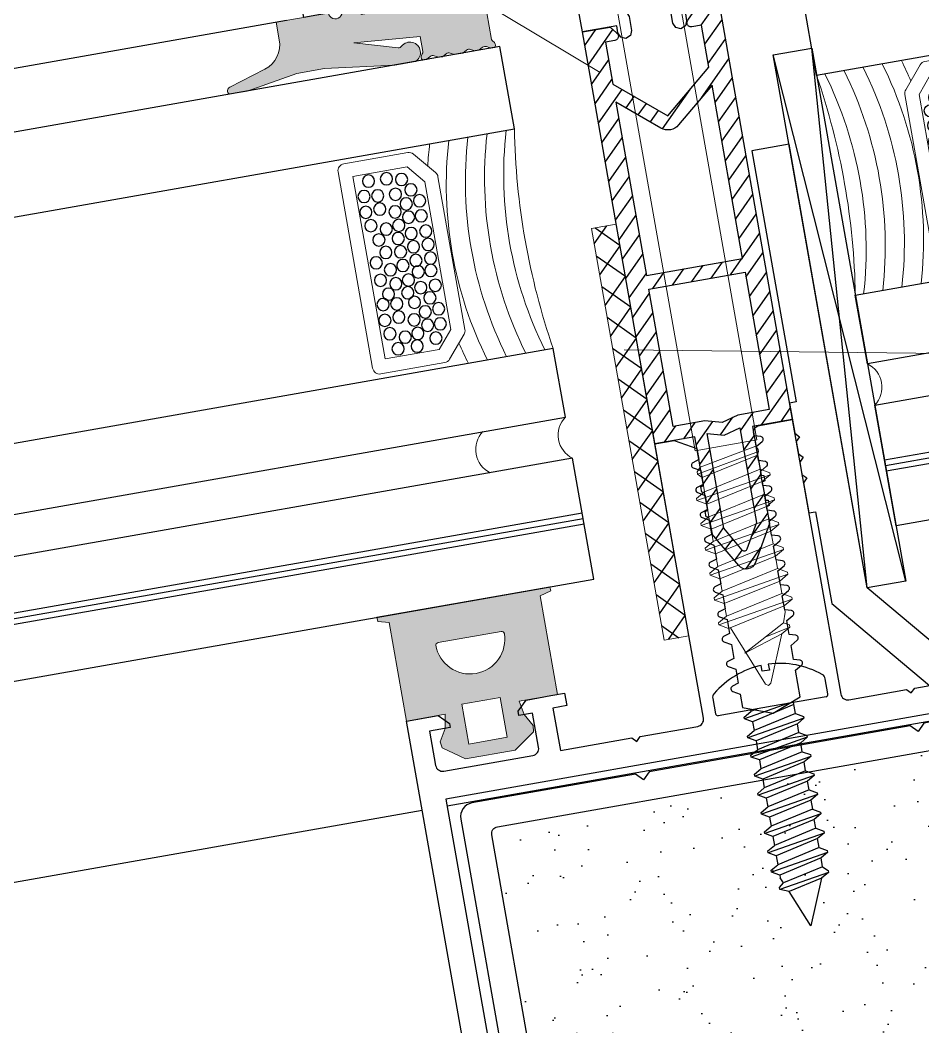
# Model space of a CAD drawing. Header units: millimetres. Extents: x 22319 to 27873, y 35287 to 39437.
# Drawn here: x 22982.7 to 23047.4, y 38962.3 to 39034.5 of the extents above; entities that cross this region are included whole.
import ezdxf

# ---------------------------------------------------------------- set-up
doc = ezdxf.new("R2010")
doc.units = ezdxf.units.MM
doc.header["$LTSCALE"] = 0.5
doc.linetypes.add('ACDINTGB', pattern=[9, 4, -1, 1, -1, 1, -1])
for name, color, linetype in [('1', 1, 'Continuous'), ('10', 2, 'Continuous'), ('2', 2, 'Continuous'), ('PROFILE_PO', 2, 'Continuous'), ('S_GASKET_HATCH', 252, 'Continuous')]:
    doc.layers.add(name, color=color, linetype=linetype)
for name, color, linetype, lineweight in [('AM_0', 7, 'Continuous', 30), ('AM_1', 14, 'Continuous', 30), ('AM_4', 3, 'Continuous', 25), ('AM_6', 2, 'Continuous', 20), ('AM_8', 1, 'Continuous', 25), ('GASKET', 1, 'Continuous', 20), ('PROFILE_X2', 2, 'ACDINTGB', 9), ('S_ACCESSORY', 7, 'Continuous', 9), ('S_GASKET', 7, 'Continuous', 9), ('S_SILICON', 7, 'Continuous', 9)]:
    doc.layers.add(name, color=color, linetype=linetype, lineweight=lineweight)

# ---------------------------------------------------------------- blocks, each defined once
blk = doc.blocks.new('52P03__63')
at = {"layer": '10', "color": 7, "linetype": 'Continuous'}
for p, q in [((248.3500617277524, 412.8029946412893), (248.2036157277523, 412.4494486412894)), ((248.2036157277523, 412.4494486412894), (248.2036157277523, 411.9494486412894)), ((248.7036157277523, 412.9494486412894), (248.3500617277524, 412.8029946412893)), ((249.0571697277524, 412.8029946412893), (248.7036157277523, 412.9494486412894)), ((249.2036157277523, 412.4494486412894), (249.0571697277524, 412.8029946412893)), ((249.2036157277523, 411.4494486412894), (249.2036157277523, 412.4494486412894)), ((252.3500617277524, 412.8029946412893), (252.2036157277523, 412.4494486412894)), ((252.2036157277523, 412.4494486412894), (252.2036157277523, 411.4494486412894)), ((252.7036157277523, 412.9494486412894), (252.3500617277524, 412.8029946412893)), ((253.0571697277524, 412.8029946412893), (252.7036157277523, 412.9494486412894)), ((253.2036157277523, 412.4494486412894), (253.0571697277524, 412.8029946412893)), ((253.2036157277523, 411.9494486412894), (253.2036157277523, 412.4494486412894)), ((248.2036157277523, 411.9494486412894), (245.7036157277523, 411.9494486412894)), ((245.7036157277523, 411.9494486412894), (245.7036157277523, 407.4494486412894)), ((255.7036157277523, 411.9494486412894), (253.2036157277523, 411.9494486412894)), ((255.7036157277523, 407.4494486412894), (255.7036157277523, 411.9494486412894)), ((248.9107237277524, 410.7423566412894), (249.2036157277523, 411.4494486412894)), ((252.2036157277523, 411.4494486412894), (252.4965077277524, 410.7423566412894)), ((247.7036157277523, 407.4494486412894), (247.7036157277523, 410.4494486412894)), ((247.7036157277523, 410.4494486412894), (248.2036157277523, 410.4494486412894)), ((248.2036157277523, 410.4494486412894), (248.9107237277524, 410.7423566412894)), ((252.4965077277524, 410.7423566412894), (253.2036157277523, 410.4494486412894)), ((253.2036157277523, 410.4494486412894), (253.7036157277523, 410.4494486412894)), ((253.7036157277523, 410.4494486412894), (253.7036157277523, 407.4494486412894)), ((226.2036117277523, 407.4494486412894), (226.2036117277523, 403.2494666412894)), ((228.5036107277523, 407.4494486412894), (226.2036117277523, 407.4494486412894)), ((229.2036117277523, 406.7494666412894), (228.5036107277523, 407.4494486412894)), ((234.9036127277524, 407.4494486412894), (234.2036157277523, 406.7494666412894)), ((245.7036157277523, 407.4494486412894), (234.9036127277524, 407.4494486412894)), ((253.7036157277523, 407.4494486412894), (247.7036157277523, 407.4494486412894)), ((266.5036107277524, 407.4494486412894), (255.7036157277523, 407.4494486412894)), ((267.2036157277524, 406.7494666412894), (266.5036107277524, 407.4494486412894)), ((272.9036127277524, 407.4494486412894), (272.2036157277524, 406.7494666412894)), ((275.2036157277524, 407.4494486412894), (272.9036127277524, 407.4494486412894)), ((275.2036157277524, 403.2494666412894), (275.2036157277524, 407.4494486412894)), ((229.2036117277523, 406.4494486412894), (229.2036117277523, 406.7494666412894)), ((234.2036157277523, 406.7494666412894), (234.2036157277523, 406.4494486412894)), ((267.2036157277524, 406.4494486412894), (267.2036157277524, 406.7494666412894)), ((272.2036157277524, 406.7494666412894), (272.2036157277524, 406.4494486412894)), ((227.7036117277523, 404.6494606412894), (227.7036117277523, 406.4494486412894)), ((227.7036117277523, 406.4494486412894), (229.2036117277523, 406.4494486412894)), ((234.2036157277523, 406.4494486412894), (235.7036157277523, 406.4494486412894)), ((235.7036157277523, 406.4494486412894), (235.7036157277523, 403.4494486412894)), ((265.7036157277524, 403.4494486412894), (265.7036157277524, 406.4494486412894)), ((265.7036157277524, 406.4494486412894), (267.2036157277524, 406.4494486412894)), ((272.2036157277524, 406.4494486412894), (273.7036157277524, 406.4494486412894)), ((273.7036157277524, 406.4494486412894), (273.7036157277524, 404.6494606412894)), ((250.4036127277524, 404.9494486412894), (250.7036157277523, 405.2494666412894)), ((250.7036157277523, 405.2494666412894), (251.0036107277523, 404.9494486412894)), ((228.9036127277524, 403.4494486412894), (227.7036117277523, 404.6494606412894)), ((237.7036157277523, 403.9494486412894), (237.7036157277523, 404.9494486412894)), ((237.7036157277523, 404.9494486412894), (250.4036127277524, 404.9494486412894)), ((251.0036107277523, 404.9494486412894), (263.7036157277524, 404.9494486412894)), ((263.7036157277524, 404.9494486412894), (263.7036157277524, 403.9494486412894)), ((273.7036157277524, 404.6494606412894), (272.5036107277524, 403.4494486412894)), ((237.3686777277524, 402.6994486412894), (237.7036157277523, 403.9494486412894)), ((263.7036157277524, 403.9494486412894), (264.0385537277523, 402.6994486412894)), ((226.2036117277523, 403.2494666412894), (226.9831947277523, 403.2494666412894)), ((226.9831947277523, 403.2494666412894), (227.5074797277524, 402.8069316412894)), ((235.7036157277523, 403.4494486412894), (228.9036127277524, 403.4494486412894)), ((272.5036107277524, 403.4494486412894), (265.7036157277524, 403.4494486412894)), ((273.8997447277524, 402.8069316412894), (274.4240287277524, 403.2494666412894)), ((274.4240287277524, 403.2494666412894), (275.2036157277524, 403.2494666412894)), ((227.5074797277524, 402.8069316412894), (227.7036117277523, 402.1494606412894)), ((236.4536157277523, 401.7843786412894), (237.3686777277524, 402.6994486412894)), ((264.0385537277523, 402.6994486412894), (264.9536157277524, 401.7843786412894)), ((273.7036157277524, 402.1494606412894), (273.8997447277524, 402.8069316412894)), ((227.7036117277523, 402.1494606412894), (227.5680257277523, 401.5953536412894)), ((235.2036157277523, 401.4494486412894), (236.4536157277523, 401.7843786412894)), ((264.9536157277524, 401.7843786412894), (266.2036157277524, 401.4494486412894)), ((273.8391977277524, 401.5953536412894), (273.7036157277524, 402.1494606412894)), ((227.0888967277523, 401.0943456412894), (227.0036107277523, 400.9305276412894)), ((227.0036107277523, 400.9305276412894), (227.0104277277524, 400.8787696412894)), ((227.0104277277524, 400.8787696412894), (228.4652007277524, 395.4494486412894)), ((227.1919047277523, 401.1664896412894), (227.0888967277523, 401.0943456412894)), ((227.5680257277523, 401.5953536412894), (227.1919047277523, 401.1664896412894)), ((229.2036117277523, 400.4494486412894), (229.4965047277523, 401.1565406412894)), ((229.4965047277523, 401.1565406412894), (230.2036117277523, 401.4494486412894)), ((230.2036117277523, 401.4494486412894), (235.2036157277523, 401.4494486412894)), ((266.2036157277524, 401.4494486412894), (271.2036157277524, 401.4494486412894)), ((271.2036157277524, 401.4494486412894), (271.9107237277524, 401.1565406412894)), ((271.9107237277524, 401.1565406412894), (272.2036157277524, 400.4494486412894)), ((272.9420267277524, 395.4494486412894), (274.3967997277524, 400.8787396412894)), ((274.2153187277523, 401.1664586412894), (273.8391977277524, 401.5953536412894)), ((274.3183317277523, 401.0943456412894), (274.2153187277523, 401.1664586412894)), ((274.4036127277524, 400.9305276412894), (274.3183317277523, 401.0943456412894)), ((274.3967997277524, 400.8787396412894), (274.4036127277524, 400.9305276412894)), ((229.2036117277523, 395.4494486412894), (229.2036117277523, 400.4494486412894)), ((272.2036157277524, 400.4494486412894), (272.2036157277524, 395.4494486412894)), ((228.4652007277524, 395.4494486412894), (229.2036117277523, 395.4494486412894)), ((272.2036157277524, 395.4494486412894), (272.9420267277524, 395.4494486412894))]:
    blk.add_line(p, q, dxfattribs=at)
blk = doc.blocks.new('Glass 6-16-Contraflam Lite 44.2')
at = {"layer": 'AM_0'}
for points in [[(84.25505423948198, 32.80004999999801), (0, 32.80004999999801), (0, 38.80004999999801), (84.25505423948198, 38.80004999999801)], [(84.25505423948198, 11.79995000000054), (0, 11.79995000000054), (0, 16.79995000000054), (84.25505423948198, 16.79995000000054)], [(84.25505423948198, 0), (0, 0), (0, 8.799950000000536), (84.25505423948198, 8.799950000000536)]]:
    blk.add_lwpolyline(points, dxfattribs=at)
at = {"layer": 'AM_8'}
for p, q in [((0, 4.799950000000536), (84.25505423948198, 4.799950000000536)), ((0, 4.39994999999908), (84.25505423948198, 4.39994999999908)), ((0, 3.999949999997625), (84.25505423948198, 3.999949999997625))]:
    blk.add_line(p, q, dxfattribs=at)
for centre in [(8.60768384788389, 30.62921253328386), (9.669370896248438, 30.86891733977245), (10.95919309370947, 30.92906579800911), (8.076184905392438, 29.78277766164683), (9.224985828066565, 29.65810423784569), (10.49909698517513, 29.764212863789), (11.47172377716197, 29.89243401171552), (7.59710336507851, 28.90487125205982), (8.580845816348301, 28.8449804709453), (10.51461893726082, 28.80865435733722), (11.5373853452511, 28.75329869052075), (7.667736545947264, 27.81888430726394), (8.580169273471256, 27.87133151430317), (9.472730572582805, 28.4201683947249), (11.34850541424021, 27.74814522330416), (9.37454009346402, 27.42307707200234), (10.30945030379371, 27.31479713025328), (7.542068813399965, 26.68008906635805), (8.602940010037855, 26.69652155687072), (9.578958496669657, 26.49944619029702), (10.95919309370947, 26.63664327849983), (7.542068813399965, 25.71426759698079), (8.602940010037855, 25.73070008749346), (10.6255153174061, 25.67082180912257), (9.578958496669657, 25.53362472091976), (11.43352744146978, 25.05616419453872), (7.542068813399965, 24.71347478454118), (8.602940010037855, 24.72990727505385), (9.578958496669657, 24.53283190848015), (10.51984677458677, 24.38913014449645), (7.667736545947264, 23.83686238488735), (8.580169273471256, 23.88930959192658), (9.37454009346402, 23.44105514962575), (11.34850541424021, 23.7661233009203), (7.542068813399965, 22.73145286216459), (8.602940010037855, 22.74788535267726), (10.30945030379371, 23.33277520787669), (10.95919309370947, 22.68800707429909), (9.578958496669657, 22.55080998609628), (11.47172377716197, 22.02252878778381), (8.076184905392438, 21.91287243771512), (9.224985828066565, 21.78819901391398), (10.49909698517513, 21.89430763985729), (7.59710336507851, 21.03496602813539), (8.580845816348301, 20.97507524702087), (9.472730572582805, 20.55026317079319), (10.51461893726082, 20.93874913341278), (11.5373853452511, 20.88339346659632), (7.667736545947264, 19.94897908333951), (8.580169273471256, 20.00142629037146), (11.34850541424021, 19.87823999937245), (9.37454009346402, 19.55317184807791), (10.30945030379371, 19.44489190632157), (8.157827586015628, 18.99362284989911), (9.578958496669657, 18.66292668454844), (10.95919309370947, 18.71104324021871)]:
    blk.add_circle(centre, 0.4393685602240112, dxfattribs=at)
at = {"layer": 'PROFILE_X2', "linetype": 'Continuous'}
blk.add_lwpolyline([(12.5, 17.15002599999571, 0.414213562373095), (13, 17.65002599999571), (13, 31.95004400000471, 0.414213562373095), (12.5, 32.45004400000471), (7.832599418146856, 32.45004400000471, 0.2212339828140486), (7.450142336630961, 32.27211011246982), (6.117542918487743, 30.68963351970888, 0.1767798107320656), (6, 30.36756740724377), (6, 19.23250259275665, 0.1767798107320793), (6.117542918484105, 18.91043648029154), (7.450142336630961, 17.3279598875306, 0.2212339828140487), (7.832599418146856, 17.15002599999571)], format="xyb", close=True, dxfattribs=at)
blk.add_lwpolyline([(12, 18.15002599999571), (12, 31.45004400000471), (8.065218836291024, 31.45004400000471), (7, 30.18508481448953), (7, 19.41498518551089), (8.065218836294662, 18.15002599999571)], close=True, dxfattribs=at)
at = {"layer": 'S_SILICON', "linetype": 'Continuous'}
for centre, radius, start, end in [((-50.17100253149692, 24.80004999999801), 50.80481763588586, 350.9401915933207, 9.05980840667925), ((-26.50586874385408, 24.80004999999801), 28.26835861790447, 343.560548821095, 16.43945117890499), ((-25.11272946330064, 24.80004999999801), 28.26835861790447, 343.560548821095, 16.43945117890499), ((-23.71959018275084, 24.80004999999801), 28.26835861790447, 343.560548821095, 16.43945117890499), ((-22.32645090220103, 24.80004999999801), 28.26835861790447, 343.560548821095, 16.43945117890499), ((-20.93331162159302, 24.80005000000529), 28.26835861784836, 13.18916975009523, 16.43945117890499), ((-20.93331162159302, 24.80004999999801), 28.26835861784836, 343.560548821095, 346.8107813933117), ((-1.104350487039483, 10.29994999997871), 1.862683547508502, 306.3617510193578, 53.63824898047437), ((4.895649512956879, 10.29994999996416), 1.862683547508502, 306.3617510193578, 53.63824898047437)]:
    blk.add_arc(centre, radius, start, end, dxfattribs=at)
blk = doc.blocks.new('52T62')
at = {"color": 7, "linetype": 'Continuous', "flags": 128}
blk.add_lwpolyline([(-26.00001500000144, -82.5), (-26.00001500000144, 6.5), (-23.70001500000217, 6.5), (-23.00001500000144, 5.80000000000291), (-23.00001500000144, 5.5), (-24.50001500000144, 5.5), (-24.50001500000144, 3, 0.414213562373095), (-24.00001500000144, 2.5), (-17.50001500000144, 2.5, 0.4142135623732282), (-17.00001500000144, 3), (-17.00001500000144, 5.5), (-18.00001500000144, 5.5), (-18.00001500000144, 5.80000000000291), (-17.30001500000071, 6.5), (-15.50001500000144, 6.5), (-14.50001500000144, 6.5), (-14.50001500000144, 5.600000000005821), (-15.50001500000144, 5.600000000005821), (-15.50001500000144, 2.5), (-10.30001500000071, 2.5), (-10.00001500000144, 2.200000000004366), (-9.700015000002168, 2.5), (-5.50001500000144, 2.5, 0.4142135623733614), (-5.00001500000144, 3), (-5.00001500000144, 23), (-3.600014999999985, 23), (-2.100014999999985, 22.13397459621774), (-2.100014999999985, 21.33068722057942), (-2.556057778292598, 21.19126095119282, 0.6556287290967124), (-2.597583437349385, 20.826794919245), (-2.100014999999985, 20.53952364800352), (-2.100014999999985, 19.52068722057447), (-2.556057778292598, 19.38126095119515, 0.6556287290968543), (-2.597583437349385, 19.01679491924733), (-2.100014999999985, 18.72952364799858), (-2.100014999999985, 17.7106872205768), (-2.556057778292598, 17.57126095119747, 0.6556287290968543), (-2.597583437349385, 17.20679491924238), (-2.100014999999985, 16.9195236480009), (-2.100014999999985, 15.90068722057913), (-2.556057778292598, 15.76126095119253, 0.6556287290968413), (-2.597583437349385, 15.39679491924471), (-2.100014999999985, 15.10952364800323), (-2.100014999999985, 14.09068722057418), (-2.556057778292598, 13.95126095119485, 0.6556287290967703), (-2.597583437349385, 13.58679491924704), (-2.100014999999985, 13.29952364799829), (-2.100014999999985, 12.28068722057651), (-2.556057778292598, 12.14126095119718, 0.6556287290968543), (-2.597583437349385, 11.77679491924209), (-2.100014999999985, 11.48952364800061), (-2.100014999999985, 10.47068722057884), (-2.556057778292598, 10.33126095119223, 0.6556287290967124), (-2.597583437349385, 9.966794919244421), (-2.100014999999985, 9.679523648002942), (-2.100014999999985, 8.660687220573891), (-2.556057778292598, 8.521260951194563, 0.6556287290968543), (-2.597583437349385, 8.15679491924675), (-2.100014999999985, 7.869523647997994), (-2.100014999999985, 6.850687220576219), (-2.556057778292598, 6.711260951196891, 0.6556287290968065), (-2.597583437349385, 6.346794919249078), (-2.100014999999985, 6.059523648000322), (-2.100014999999985, 5.040687220578548), (-2.556057778292598, 4.90126095119922, 0.6556287290966915), (-2.597583437349385, 4.53679491924413), (-2.100014999999985, 4.249523648002651), (-2.100014999999985, 3.264337491957122), (-1.500000144005753e-05, 2.5), (2.099985000000743, 3.317646630566742), (2.099985000000743, 5.249523648002651), (2.597553437350143, 5.53679491924413, 0.6556287290975459), (2.556027778293355, 5.901260951191944), (2.099985000000743, 6.040687220578548), (2.099985000000743, 7.059523648000322), (2.597553437350143, 7.346794919241802, 0.6556287290975841), (2.556027778293355, 7.711260951196891), (2.099985000000743, 7.850687220576219), (2.099985000000743, 8.869523647997994), (2.597553437350143, 9.15679491924675, 0.6556287290975841), (2.556027778293355, 9.521260951194563), (2.099985000000743, 9.660687220573891), (2.099985000000743, 10.67952364800294), (2.597553437350143, 10.96679491924442, 0.655628729097467), (2.556027778293355, 11.33126095119223), (2.099985000000743, 11.47068722057884), (2.099985000000743, 12.48952364800061), (2.597553437350143, 12.77679491924937, 0.6556287290975841), (2.556027778293355, 13.14126095119718), (2.099985000000743, 13.28068722057651), (2.099985000000743, 14.29952364800556), (2.597553437350143, 14.58679491924704, 0.6556287290975226), (2.556027778293355, 14.95126095119485), (2.099985000000743, 15.09068722057418), (2.099985000000743, 16.10952364800323), (2.597553437350143, 16.39679491924471, 0.6556287290975692), (2.556027778293355, 16.76126095119253), (2.099985000000743, 16.90068722057913), (2.099985000000743, 17.9195236480009), (2.597553437350143, 18.20679491924238, 0.6556287290975841), (2.556027778293355, 18.57126095119747), (2.099985000000743, 18.7106872205768), (2.099985000000743, 19.72952364799858), (2.597553437350143, 20.01679491924733, 0.6556287290975841), (2.556027778293355, 20.38126095119515), (2.099985000000743, 20.52068722057447), (2.099985000000743, 21.53952364800352), (2.597553437350143, 21.826794919245, 0.655628729097467), (2.556027778293355, 22.19126095119282), (2.099985000000743, 22.33068722057942), (2.099985000000743, 22.5, -0.4142135623730284), (2.599985000000743, 23), (4.99998499999856, 23), (4.99998499999856, 3, 0.4142135623733615), (5.49998499999856, 2.5), (9.699984999999288, 2.5), (9.99998499999856, 2.200000000004366), (10.29998499999783, 2.5), (15.49998499999856, 2.5)], format="xyb", dxfattribs=at)
blk.add_lwpolyline([(-24.20001499999853, -59.5), (-22.90001499999926, -59.5, -0.414213562373095), (-21.90001499999926, -60.5, -0.414213562373095), (-22.90001499999926, -61.5), (-24.20001499999853, -61.5), (-24.20001499999853, -81.5), (24.19998499999929, -81.5), (24.19998499999929, -61.5), (22.89998500000002, -61.5, -0.414213562373095), (21.89998500000002, -60.5, -0.414213562373095), (22.89998500000002, -59.5), (24.19998499999929, -59.5), (24.19998499999929, 0.5), (-24.20001499999853, 0.5)], format="xyb", close=True, dxfattribs=at)
blk = doc.blocks.new('INS 2')
at = {"layer": 'AM_8'}
h = blk.add_hatch(dxfattribs=at)
h.set_pattern_fill('AR-SAND', color=1, scale=0.1, angle=90, style=0)
h.set_pattern_definition([(127.5, (-1167.893984370588, 1836.543305400111), (-4.894132373293424, -0.1600031295984043), [0, -3.860800000000001, 0, -4.318000000000001, 0, -4.1275]), (97.49999999999996, (-1167.893984370588, 1836.543305400111), (-7.168251005683543, 4.495232831380027), [0, -2.0828, 0, -3.4798, 0, -1.3335]), (57.49999999999999, (-1167.893984370588, 1833.419105400113), (-0.01437184678545643, 7.90992370241458), [0, -1.27, 0, -4.572, 0, -5.969]), (47.5, (-1167.893984370588, 1833.419105400113), (-2.229293232572162, 7.635564524722972), [0, -0.635, 0, -2.9972, 0, -3.429])])
h.paths.add_polyline_path([(18.90001199999824, 57.49996900000042, 0.4142135623730951), (18.40001199999824, 57.99996900000042), (6.000011999996781, 57.99996900000042), (5.250011999996786, 58.74996900000042), (4.750011999996786, 58.74996900000042), (4.000011999996786, 57.99996900000042), (-3.999988000003214, 57.99996900000042), (-4.750012000000424, 58.74996900000042), (-5.249988000003214, 58.74996900000042), (-5.999988000003218, 57.99996900000042), (-18.39998799999739, 57.99996900000042, 0.4142135623730951), (-18.89998799999739, 57.49996900000042), (-18.89998799999739, 21.89996900000187, -0.4142135623730951), (-19.39998799999739, 21.39996900000187), (-20.89998799999739, 21.39996900000187, 0.4142135623730951), (-21.39998799999739, 20.89996900000187), (-21.39998800000103, 2.5, 0.4142135623730951), (-20.89998800000103, 2), (20.90001199999824, 2, 0.4142135623730951), (21.40001199999824, 2.5), (21.40001199999824, 20.89996900000187, 0.4142135623730951), (20.90001199999824, 21.39996900000187), (19.40001199999824, 21.39996900000187, -0.4142135623730951), (18.90001199999824, 21.89996900000187)])
at = {"layer": 'AM_0'}
blk.add_lwpolyline([(22.90001199999824, 23.39996900000187), (21.40001199999824, 23.39996900000187, -0.414213562373095), (20.90001199999824, 23.89996900000187), (20.90001199999824, 58.99996900000042, 0.414213562373095), (19.90001199999824, 59.99996900000042), (6.000011999996786, 59.99996900000042), (5.250011999996786, 59.24996900000042), (5.250011999996786, 58.74996900000042), (6.000011999996786, 57.99996900000042), (18.40001199999824, 57.99996900000042, -0.414213562373095), (18.90001199999824, 57.49996900000042), (18.90001199999824, 21.89996900000187, 0.414213562373095), (19.40001199999824, 21.39996900000187), (20.90001199999824, 21.39996900000187, -0.414213562373095), (21.40001199999824, 20.89996900000187), (21.40001199999824, 2.5, -0.414213562373095), (20.90001199999824, 2), (-20.89998800000103, 2, -0.414213562373095), (-21.39998800000103, 2.5), (-21.39998799999739, 20.89996900000187, -0.414213562373095), (-20.89998799999739, 21.39996900000187), (-19.39998799999739, 21.39996900000187, 0.414213562373095), (-18.89998799999739, 21.89996900000187), (-18.89998799999739, 57.49996900000042, -0.414213562373095), (-18.39998799999739, 57.99996900000042), (-5.999988000003214, 57.99996900000042), (-5.249988000003214, 58.74996900000042), (-5.249988000003214, 59.24996900000042), (-5.999988000003214, 59.99996900000042), (-19.89998799999739, 59.99996900000042, 0.414213562373095), (-20.89998799999739, 58.99996900000042), (-20.89998799999739, 23.89996900000187, -0.414213562373095), (-21.39998799999739, 23.39996900000187), (-22.89998799999739, 23.39996900000187, 0.414213562373095), (-23.39998799999739, 22.89996900000187), (-23.39998800000103, 1, 0.4142135623734946), (-22.39998799999739, 0), (-10.5, 0), (-10, 0.5), (-9.5, 0), (9.5, 0), (10, 0.5), (10.5, 0), (22.40001199999824, 0, 0.4142135623729619), (23.40001199999824, 1), (23.40001199999824, 22.89996900000187, 0.414213562373095)], format="xyb", close=True, dxfattribs=at)
at = {"layer": 'AM_4'}
blk.add_lwpolyline([(-5.250012000000424, 58.74996900000042), (-4.750012000000424, 58.74996900000042), (-3.999988000003214, 57.99996900000042), (4.000011999996786, 57.99996900000042), (4.750011999996786, 58.74996900000042), (5.250011999996786, 58.74996900000042)], dxfattribs=at)
blk = doc.blocks.new('82K416')
at = {"layer": '2'}
for p, q in [((-0.1726315789474029, 4.100000000000023), (-1.277065415215134, 4.100000000000023)), ((0, 3.92736842105262), (0, 0)), ((0.8077202549802678, 1.566250000000025), (0, 1.566250000000025)), ((0.1640416673402001, 1.566250000000025), (0.8596666673400932, -1.566249999999911)), ((0.8077202549802678, 1.566250000000025), (1.115880961160315, 2.10000000000008)), ((0.8077202549802678, 1.566250000000025), (1.503345254980331, -1.566249999999911)), ((1.115880961160315, 2.10000000000008), (1.247130961160337, 2.10000000000008)), ((1.247130961160337, 2.10000000000008), (1.555291667340157, 1.566250000000025)), ((1.247130961160337, 2.10000000000008), (1.942755961160174, -2.099999999999909)), ((1.555291667340157, 1.566250000000025), (2.250916667340221, -1.566249999999911)), ((2.198970254980395, 1.566250000000025), (1.555291667340157, 1.566250000000025)), ((2.198970254980395, 1.566250000000025), (2.507130961160328, 2.10000000000008)), ((2.198970254980395, 1.566250000000025), (2.894595254980288, -1.566249999999911)), ((2.507130961160328, 2.10000000000008), (2.638380961160294, 2.10000000000008)), ((2.638380961160294, 2.10000000000008), (2.946541667340171, 1.566250000000025)), ((2.638380961160294, 2.10000000000008), (3.334005961160187, -2.099999999999909)), ((2.946541667340171, 1.566250000000025), (3.642166667340234, -1.566249999999911)), ((3.590220254980409, 1.566250000000025), (2.946541667340171, 1.566250000000025)), ((3.590220254980409, 1.566250000000025), (3.898380961160285, 2.10000000000008)), ((3.590220254980409, 1.566250000000025), (4.285845254980359, -1.566249999999911)), ((3.898380961160285, 2.10000000000008), (4.029630961160308, 2.10000000000008)), ((4.029630961160308, 2.10000000000008), (4.337791667340298, 1.566250000000025)), ((4.029630961160308, 2.10000000000008), (4.725255961160315, -2.099999999999909)), ((4.337791667340298, 1.566250000000025), (5.033416667340191, -1.566249999999911)), ((4.981470254980422, 1.566250000000025), (4.337791667340298, 1.566250000000025)), ((4.981470254980422, 1.566250000000025), (5.289630961160356, 2.10000000000008)), ((4.981470254980422, 1.566250000000025), (5.677095254980372, -1.566249999999911)), ((5.289630961160356, 2.10000000000008), (5.420880961160265, 2.10000000000008)), ((5.420880961160265, 2.10000000000008), (5.729041667340312, 1.566250000000025)), ((5.420880961160265, 2.10000000000008), (6.116505961160328, -2.099999999999909)), ((5.729041667340312, 1.566250000000025), (6.424666667340261, -1.566249999999911)), ((6.372720254980436, 1.566250000000025), (5.729041667340312, 1.566250000000025)), ((6.372720254980436, 1.566250000000025), (6.680880961160369, 2.10000000000008)), ((6.372720254980436, 1.566250000000025), (7.068345254980386, -1.566249999999911)), ((6.680880961160369, 2.10000000000008), (6.812130961160278, 2.100000000000193)), ((6.812130961160278, 2.100000000000193), (7.120291667340325, 1.566250000000025)), ((6.812130961160278, 2.100000000000193), (7.507755961160285, -2.099999999999909)), ((7.120291667340325, 1.566250000000025), (7.781470254980491, 1.566250000000025)), ((7.120291667340325, 1.566250000000025), (7.815916667340275, -1.566249999999911)), ((7.781470254980491, 1.566250000000025), (8.089630961160424, 2.100000000000023)), ((7.781470254980491, 1.566250000000025), (8.477095254980384, -1.566250000000025)), ((8.089630961160424, 2.100000000000023), (8.22088096116039, 2.100000000000023)), ((8.22088096116039, 2.100000000000023), (8.529041667340266, 1.566250000000025)), ((8.22088096116039, 2.100000000000023), (8.916505961160283, -2.100000000000023)), ((8.529041667340266, 1.566250000000025), (9.22466666734033, -1.566250000000025)), ((9.172720254980504, 1.566250000000025), (8.529041667340266, 1.566250000000025)), ((9.172720254980504, 1.566250000000025), (9.480880961160437, 2.100000000000023)), ((9.172720254980504, 1.566250000000025), (9.868345254980454, -1.566250000000025)), ((9.480880961160437, 2.100000000000023), (9.612130961160403, 2.100000000000023)), ((9.612130961160403, 2.100000000000023), (9.920291667340393, 1.566250000000025)), ((9.612130961160403, 2.100000000000023), (10.30775596116041, -2.100000000000023)), ((9.920291667340393, 1.566250000000025), (10.61591666734029, -1.566250000000025)), ((10.58147025498039, 1.566250000000025), (9.920291667340393, 1.566250000000025)), ((10.58147025498039, 1.566250000000025), (10.88963096116026, 2.100000000000023)), ((10.58147025498039, 1.566250000000025), (11.2770952549804, -1.566250000000025)), ((10.88963096116026, 2.100000000000023), (11.02088096116029, 2.100000000000023)), ((11.02088096116029, 2.100000000000023), (11.32904166734033, 1.566250000000025)), ((11.02088096116029, 2.100000000000023), (11.71650596116029, -2.100000000000023)), ((11.32904166734033, 1.566250000000025), (12.02466666734017, -1.566250000000025)), ((11.9727202549804, 1.566250000000025), (11.32904166734033, 1.566250000000025)), ((11.9727202549804, 1.566250000000025), (12.31203958864859, 1.911872437807801)), ((11.9727202549804, 1.566250000000025), (12.6304725983079, -1.395703948568723)), ((12.31203958864859, 1.911872437807801), (12.4432895886485, 1.911872437807801)), ((12.4432895886485, 1.911872437807801), (12.77109964706028, 1.337454317738775)), ((12.4432895886485, 1.911872437807801), (13.0463843777801, -1.729454590911985)), ((0, 1.229847312665697), (0.55150596116016, -2.099999999999909)), ((12.77109964706028, 1.337454317738775), (16, 0)), ((12.77109964706028, 1.337454317738775), (13.31507234901301, -1.112133447029294)), ((-3.015655551236478, 0.2589473684209906), (-2.589473684210589, 0.2589473684209906)), ((-2.589473684210589, 0.2589473684209906), (-2.589473684210589, -0.2589473684209906)), ((0, 0), (0, -3.92736842105262)), ((16, 0), (13.31507234901301, -1.112133447029294)), ((-2.589473684210589, -0.2589473684209906), (-3.015655551236478, -0.2589473684209906)), ((0, -1.061468851786685), (0.1120952549803178, -1.566249999999911)), ((12.6304725983079, -1.395703948568723), (12.21873800793321, -1.566250000000025)), ((12.91513437778019, -1.729454590911985), (12.6304725983079, -1.395703948568723)), ((13.31507234901301, -1.112133447029294), (13.0463843777801, -1.729454590911985)), ((0, -1.566249999999911), (0.1120952549803178, -1.566249999999911)), ((0.4202559611601941, -2.099999999999909), (0.1120952549803178, -1.566249999999911)), ((0.55150596116016, -2.099999999999909), (0.4202559611601941, -2.099999999999909)), ((0.8596666673400932, -1.566249999999911), (0.55150596116016, -2.099999999999909)), ((0.8596666673400932, -1.566249999999911), (1.503345254980331, -1.566249999999911)), ((1.811505961160208, -2.099999999999909), (1.503345254980331, -1.566249999999911)), ((1.942755961160174, -2.099999999999909), (1.811505961160208, -2.099999999999909)), ((2.250916667340221, -1.566249999999911), (1.942755961160174, -2.099999999999909)), ((2.250916667340221, -1.566249999999911), (2.894595254980288, -1.566249999999911)), ((3.202755961160278, -2.099999999999909), (2.894595254980288, -1.566249999999911)), ((3.334005961160187, -2.099999999999909), (3.202755961160278, -2.099999999999909)), ((3.642166667340234, -1.566249999999911), (3.334005961160187, -2.099999999999909)), ((3.642166667340234, -1.566249999999911), (4.285845254980359, -1.566249999999911)), ((4.594005961160292, -2.099999999999909), (4.285845254980359, -1.566249999999911)), ((4.725255961160315, -2.099999999999909), (4.594005961160292, -2.099999999999909)), ((5.033416667340191, -1.566249999999911), (4.725255961160315, -2.099999999999909)), ((5.033416667340191, -1.566249999999911), (5.677095254980372, -1.566249999999911)), ((5.985255961160306, -2.099999999999909), (5.677095254980372, -1.566249999999911)), ((6.116505961160328, -2.099999999999909), (5.985255961160306, -2.099999999999909)), ((6.424666667340261, -1.566249999999911), (6.116505961160328, -2.099999999999909)), ((6.424666667340261, -1.566249999999911), (7.068345254980386, -1.566249999999911)), ((7.376505961160319, -2.099999999999909), (7.068345254980386, -1.566249999999911)), ((7.507755961160285, -2.099999999999909), (7.376505961160319, -2.099999999999909)), ((7.815916667340275, -1.566249999999911), (7.507755961160285, -2.099999999999909)), ((7.815916667340275, -1.566249999999911), (8.477095254980384, -1.566250000000025)), ((8.785255961160374, -2.100000000000023), (8.477095254980384, -1.566250000000025)), ((8.916505961160283, -2.100000000000023), (8.785255961160374, -2.100000000000023)), ((9.22466666734033, -1.566250000000025), (8.916505961160283, -2.100000000000023)), ((9.22466666734033, -1.566250000000025), (9.868345254980454, -1.566250000000025)), ((10.17650596116039, -2.100000000000023), (9.868345254980454, -1.566250000000025)), ((10.30775596116041, -2.100000000000023), (10.17650596116039, -2.100000000000023)), ((10.61591666734029, -1.566250000000025), (10.30775596116041, -2.100000000000023)), ((10.61591666734029, -1.566250000000025), (11.2770952549804, -1.566250000000025)), ((11.58525596116033, -2.100000000000023), (11.2770952549804, -1.566250000000025)), ((11.71650596116029, -2.100000000000023), (11.58525596116033, -2.100000000000023)), ((12.02466666734017, -1.566250000000025), (11.71650596116029, -2.100000000000023)), ((12.02466666734017, -1.566250000000025), (12.21873800793321, -1.566250000000025)), ((13.0463843777801, -1.729454590911985), (12.91513437778019, -1.729454590911985)), ((-1.277065415215134, -4.100000000000023), (-0.1726315789474029, -4.100000000000023))]:
    blk.add_line(p, q, dxfattribs=at)
for centre, radius, start, end in [((3.193684210526271, 0), 6.2147368421053, 140.6298121664776, 177.6119845367318), ((-1.277065415215134, 3.668421052631516), 0.4315789473685072, 90, 140.6298121664747), ((-0.1726315789474029, 3.92736842105262), 0.1726315789474029, 0, 90), ((3.193684210526271, 0), 6.214736842105283, 182.3880154632682, 219.3701878335224), ((-1.277065415215134, -3.668421052631572), 0.431578947368421, 219.370187833516, 270), ((-0.1726315789474029, -3.92736842105262), 0.1726315789473958, 270, 0)]:
    blk.add_arc(centre, radius, start, end, dxfattribs=at)
blk = doc.blocks.new('pv004')
at = {"layer": 'AM_8'}
h = blk.add_hatch(dxfattribs=at)
h.set_pattern_fill('USER', color=256, angle=45, pattern_type=0)
h.set_pattern_definition([(45, (-24528.35536042613, -37854.13282229181), (-0.7071067811865475, 0.7071067811865476), [])])
h.paths.add_polyline_path([(-4.393782217350235, 9.650048166120541), (-2.900000000001455, 7.062741470217588), (-2.900000000001455, 5.849999999991269), (-2.700000000000728, 5.796410161514359), (-2.700000000000728, 5.403589838482731), (-2.900000000001455, 5.349999999998545), (-2.900000000001455, 4.049999999995634), (-2.700000000000728, 3.996410161518725), (-2.700000000000728, 3.603589838494372), (-2.900000000001455, 3.550000000010186), (-2.899999999997817, 0), (-3.637978807091713e-12, 0), (0, -30), (-2.024264068713819, -30), (-2.412132034354727, -29.51213203435327, -0.2164453754112569), (-2.499322256418964, -29.27984592317807, -0.3946564050717573), (-2.200000000000728, -29), (-1.5, -29.00000000000728), (-1.5, -25.93684870912693), (-5.000000000003638, -23.00000000000728), (-8.500000000003638, -25.93684870912693), (-8.5, -29), (-7.799999999999272, -29, -0.4310878545440041), (-7.500491789374792, -29.31717066592682, -0.1840704505669093), (-7.587867965645273, -29.51213203435327), (-8.075735931288364, -30), (-10, -29.99999999999272), (-9.999999999996362, 0), (-7.099999999998545, 0), (-7.099999999998545, 3.55000000000291), (-7.299999999999272, 3.603589838487096), (-7.299999999999272, 3.996410161518725), (-7.099999999998545, 4.05000000000291), (-7.099999999998545, 5.349999999991269), (-7.30000000000291, 5.403589838482731), (-7.299999999995634, 5.796410161514359), (-7.099999999998545, 5.849999999998545), (-7.099999999994907, 7.06274147023214), (-5.606217782649765, 9.650048166120541, -0.2679491924311086), (-5, 10.00004816612636, -0.267949192431118)])
h.paths.add_polyline_path([(-1.499999999996362, -11), (-8.5, -11), (-8.499999999996362, -1), (-6.199999999993452, -1), (-5.000000000007276, -0.6784609690803336), (-3.799999999988358, -1), (-1.5, -1.000000000007276)], flags=16)
h.paths.add_polyline_path([(-1.5, -11.99999999999272), (-1.499999999996362, -24.63144141979137), (-4.357212390314089, -22.2339555568833, 0.3639702342661382), (-5.642787609685911, -22.2339555568833), (-8.500000000003638, -24.63144141979137), (-8.499999999996362, -12)], flags=16)
h.paths.add_polyline_path([(-3.799999999999272, -0.06825143763126107), (-5, 0.2532875932956813), (-6.19999999999709, -0.06825143762398511), (-6.200000000000728, 6.821587197038752), (-5.173205080754997, 8.600048166124907, -0.5773502691896663), (-4.826794919245003, 8.600048166124907), (-3.80000000000291, 6.821587197046028)], flags=16)
at = {"layer": 'AM_1', "flags": 128}
for points in [[(-2.499322256418964, -29.27984592317807, -0.3946564050717572), (-2.200000000000728, -29), (-1.5, -29), (-1.5, -25.93684870911966), (-5, -23), (-8.5, -25.93684870911966), (-8.5, -29), (-7.799999999999272, -29, -0.4310878545440041), (-7.500491789374792, -29.31717066592682, -0.1840704505669093), (-7.587867965645273, -29.51213203435327), (-8.075735931288364, -30), (-10, -30), (-10, 0), (-7.099999999998545, 0), (-7.099999999998545, 3.55000000000291), (-7.299999999999272, 3.603589838487096), (-7.299999999999272, 3.996410161511449), (-7.099999999998545, 4.05000000000291), (-7.099999999998545, 5.349999999998545), (-7.299999999999272, 5.403589838482731), (-7.299999999999272, 5.796410161514359), (-7.099999999998545, 5.849999999998545), (-7.099999999998545, 7.06274147023214), (-5.606217782649765, 9.650048166120541, -0.2679491924311086), (-5, 10.00004816612636, -0.267949192431118), (-4.393782217350235, 9.650048166120541), (-2.900000000001455, 7.06274147023214), (-2.900000000001455, 5.849999999998545), (-2.700000000000728, 5.796410161514359), (-2.700000000000728, 5.403589838482731), (-2.900000000001455, 5.349999999998545), (-2.900000000001455, 4.05000000000291), (-2.700000000000728, 3.996410161511449), (-2.700000000000728, 3.603589838487096), (-2.900000000001455, 3.55000000000291), (-2.900000000001455, 0), (0, 0), (0, -30), (-2.024264068713819, -30), (-2.412132034354727, -29.51213203435327, -0.2164453754112569)], [(-5.173205080754997, 8.600048166124907, -0.5773502691896664), (-4.826794919245003, 8.600048166124907), (-3.799999999999272, 6.821587197038752), (-3.799999999999272, -0.06825143763126107), (-5, 0.2532875932884053), (-6.200000000000728, -0.06825143763126107), (-6.200000000000728, 6.821587197038752)], [(-4.357212390314089, -22.2339555568833), (-1.5, -24.63144141979137), (-1.5, -12), (-8.5, -12), (-8.5, -24.63144141979137), (-5.642787609685911, -22.2339555568833, -0.3639702342661382)]]:
    blk.add_lwpolyline(points, format="xyb", close=True, dxfattribs=at)
blk.add_lwpolyline([(-3.799999999999272, -1), (-1.5, -1), (-1.5, -11), (-8.5, -11), (-8.5, -1), (-6.200000000000728, -1), (-5, -0.6784609690803336)], close=True, dxfattribs=at)
blk = doc.blocks.new('52R027_4_5__62')
at = {"layer": 'S_GASKET_HATCH'}
h = blk.add_hatch(color=256, dxfattribs=at)
h.paths.add_polyline_path([(262.2036157277525, 411.3494486412892, 0.2360679774997416), (262.1236157277526, 411.5094486412891, -0.4397002532836574), (262.0800089300028, 411.9494486412896), (262.3626111081976, 411.9494486412896), (262.6591566619572, 411.7865197948131, 0.2566204711305819), (262.9480747935486, 411.7865197948131), (263.2446203473064, 411.9494486412891), (263.5167112614799, 411.951498601255), (263.8132568152359, 411.788569754779, 0.2566204711305819), (264.1021749468273, 411.7885697547795), (264.3987205005851, 411.9514986012555), (265.0085109549182, 411.9514986012555), (265.305056508676, 411.7885697547795, 0.2566204711305819), (265.5939746402673, 411.788569754779), (265.8905201940233, 411.9514986012555), (266.1626111082005, 411.9494486412891), (266.4591566619565, 411.7865197948131, 0.2566204711305819), (266.7480747935479, 411.7865197948131), (267.0446203473039, 411.9494486412896), (267.3272225255023, 411.9494486412896, -0.4397002532836574), (267.2836157277525, 411.5094486412895, 0.2360679775001978), (267.2036157277525, 411.3494486412892), (267.2036157277544, 410.2494486412893), (271.967624540921, 409.8723772988201), (268.9065950758959, 410.7853783074274, 0.2378676336426266), (268.6477283476597, 410.7080995550018, -1.208356453373813), (267.8537861680052, 411.9494486412896), (269.3690941091427, 411.9494486412896), (274.3749766530364, 411.3187033794175), (276.3749766530327, 411.3187033794175), (280.1092319661329, 411.9494486412896), (281.4198551796799, 411.9494486412896, -0.5462976547895166), (281.2955290327063, 411.4601154196043), (278.5828711878548, 410.6254750568542, 0.3245257843281337), (277.2036157277525, 408.724244871898), (277.2036157277525, 407.4494486412896), (273.4036157277515, 407.4494486412896, 1), (272.4036157277515, 407.4494486412896), (272.4036157277496, 405.9494486412896), (273.0536157277529, 405.5741709663162, -0.5486187866268013), (273.0756886586569, 405.0686177318939), (271.6201643533768, 404.0494486412895), (267.7870671021283, 404.0494486412895), (266.3315427968464, 405.0686177318939, -0.5486187866277177), (266.3536157277522, 405.5741709663166), (267.0036157277518, 405.9494486412905), (267.0036157277518, 407.4494486412896, 1), (266.0036157277518, 407.4494486412896), (262.2036157277525, 407.4494486412896)])
h.paths.add_polyline_path([(271.1036157277522, 407.9494486412896), (268.3036157277529, 407.9494486412891), (268.3036157277511, 405.0494486412899), (271.103615727754, 405.0494486412895)], flags=17)
at = {"layer": 'GASKET', "linetype": 'Continuous'}
blk.add_lwpolyline([(265.305056508676, 411.7885697547795, 0.256620471130582), (265.5939746402673, 411.788569754779), (265.8905201940252, 411.9514986012555), (266.1626111081987, 411.9494486412891), (266.4591566619565, 411.7865197948131, 0.256620471130582), (266.7480747935479, 411.7865197948131), (267.0446203473057, 411.9494486412896), (267.3272225255023, 411.9494486412896, -0.4397002532836574), (267.2836157277525, 411.5094486412895, 0.2360679775001978), (267.2036157277525, 411.3494486412892), (267.2036157277525, 410.2494486412897), (271.9676245409191, 409.8723772988205), (268.9065950758959, 410.7853783074274, 0.2378668669382058), (268.6477289805316, 410.7081001531014, -1.208357167449209), (267.8537861680052, 411.9494486412896), (269.3690941091463, 411.9494486412896), (274.3749766530345, 411.3187033794175), (276.3749766530345, 411.3187033794175), (280.1092319661348, 411.9494486412896), (281.4198551796799, 411.9494486412896, -0.5462976548019599), (281.2955290326954, 411.4601154196007), (278.5828711878548, 410.6254750568542, 0.3245257843280708), (277.2036157277525, 408.7242448718985), (277.2036157277525, 407.4494486412896), (273.4036157277515, 407.4494486412896, 0.9999999999999999), (272.4036157277515, 407.4494486412896), (272.4036157277515, 405.9494486412896), (273.0536157277529, 405.5741709663162, -0.5486187866268011), (273.0756886586569, 405.0686177318939), (271.6201643533768, 404.0494486412895), (267.7870671021265, 404.0494486412895), (266.3315427968464, 405.0686177318939, -0.5486187866268011), (266.3536157277522, 405.5741709663162), (267.0036157277518, 405.9494486412896), (267.0036157277518, 407.4494486412896, 0.9999999999999999), (266.0036157277518, 407.4494486412896), (262.2036157277525, 407.4494486412896), (262.2036157277525, 411.3494486412892, 0.2360679774997416), (262.1236157277526, 411.5094486412891, -0.4397002532836574), (262.0800089300028, 411.9494486412896), (262.3626111081994, 411.9494486412896), (262.6591566619572, 411.7865197948131, 0.256620471130582), (262.9480747935486, 411.7865197948131), (263.2446203473064, 411.9494486412891), (263.5167112614781, 411.9514986012555), (263.8132568152359, 411.788569754779, 0.256620471130582), (264.1021749468273, 411.7885697547795), (264.3987205005851, 411.9514986012555), (265.0085109549182, 411.9514986012555)], format="xyb", close=True, dxfattribs=at)
blk.add_lwpolyline([(271.1036157277522, 405.0494486412895), (271.1036157277522, 407.9494486412896), (268.3036157277529, 407.9494486412896), (268.3036157277529, 405.0494486412895)], close=True, dxfattribs=at)
blk = doc.blocks.new('SCM647')
for p, q in [((-1, 5.5), (-1, -5.5)), ((0, 5.5), (-1, 5.5)), ((0, -5.5), (0, 5.5)), ((-3.881197846483701, 4.618802153519937), (-1, 4.618802153519937)), ((-4.5, -3.464101615136315), (-4.5, 3.464101615136315)), ((-3.881197846483701, 2.309401076759968), (-1, 2.309401076759968)), ((0, 2.25), (40.5, 2.25)), ((40.5, 2.25), (40.5, -2.25)), ((41.18379555453794, 2.224722897306492), (40.92073225483546, 2.099999999998545)), ((41.33379555453575, 2.224722897306492), (41.18379555453794, 2.224722897306492)), ((41.33379555453575, 2.224722897306492), (42.16558188957424, -2.383293312748719)), ((41.58856937969176, 2.099999999998545), (41.33379555453575, 2.224722897306492)), ((42.9852776749758, 2.75), (42.61000000000058, 2.099999999998545)), ((43.13527767497362, 2.75), (42.9852776749758, 2.75)), ((43.13527767497362, 2.75), (44.04027767497246, -2.75)), ((43.51055534994885, 2.099999999998545), (43.13527767497362, 2.75)), ((44.79527767497348, 2.75), (44.42000000000189, 2.099999999998545)), ((44.94527767497493, 2.75), (44.79527767497348, 2.75)), ((45.32055534994652, 2.099999999998545), (44.94527767497493, 2.75)), ((44.94527767497493, 2.75), (45.85027767497377, -2.75)), ((46.60527767497479, 2.75), (46.22999999999956, 2.099999999998545)), ((46.75527767497624, 2.75), (46.60527767497479, 2.75)), ((46.75527767497624, 2.75), (47.66027767497508, -2.75)), ((47.13055534994783, 2.099999999998545), (46.75527767497624, 2.75)), ((48.41527767497246, 2.75), (48.04000000000087, 2.099999999998545)), ((48.56527767497391, 2.75), (48.41527767497246, 2.75)), ((48.56527767497391, 2.75), (49.47027767497275, -2.75)), ((48.94055534994914, 2.099999999998545), (48.56527767497391, 2.75)), ((50.22527767497377, 2.75), (49.85000000000218, 2.099999999998545)), ((50.37527767497522, 2.75), (50.22527767497377, 2.75)), ((50.37527767497522, 2.75), (51.28027767497406, -2.75)), ((50.75055534994681, 2.099999999998545), (50.37527767497522, 2.75)), ((52.03527767497508, 2.75), (51.65999999999985, 2.099999999998545)), ((52.18527767497653, 2.75), (52.03527767497508, 2.75)), ((52.18527767497653, 2.75), (53.09027767497537, -2.75)), ((52.56055534994812, 2.099999999998545), (52.18527767497653, 2.75)), ((53.97758199201417, 2.232421289227204), (53.753568144366, 1.844405467178149)), ((54.12757615432201, 2.232421289227204), (53.97758199201417, 2.232421289227204)), ((54.50285718506711, 1.582391203970474), (54.12757615432201, 2.232421289227204)), ((54.12757615432201, 2.232421289227204), (54.53121655924406, 0.382285509716894)), ((40.92073225483546, 2.099999999998545), (40.5, 2.099999999998545)), ((41.70500000000175, -2.099999999998545), (40.92073225483546, 2.099999999998545)), ((42.61000000000058, 2.099999999998545), (41.58856937969176, 2.099999999998545)), ((41.58856937969176, 2.099999999998545), (42.48102257227947, -2.099999999998545)), ((43.51500000000306, -2.099999999998545), (42.61000000000058, 2.099999999998545)), ((43.51055534994885, 2.099999999998545), (44.41555534994768, -2.099999999998545)), ((44.42000000000189, 2.099999999998545), (43.51055534994885, 2.099999999998545)), ((45.32500000000073, -2.099999999998545), (44.42000000000189, 2.099999999998545)), ((45.32055534994652, 2.099999999998545), (46.22555534994899, -2.099999999998545)), ((46.22999999999956, 2.099999999998545), (45.32055534994652, 2.099999999998545)), ((47.13500000000204, -2.099999999998545), (46.22999999999956, 2.099999999998545)), ((47.13055534994783, 2.099999999998545), (48.03555534994666, -2.099999999998545)), ((48.04000000000087, 2.099999999998545), (47.13055534994783, 2.099999999998545)), ((48.94500000000335, -2.099999999998545), (48.04000000000087, 2.099999999998545)), ((48.94055534994914, 2.099999999998545), (49.84555534994797, -2.099999999998545)), ((49.85000000000218, 2.099999999998545), (48.94055534994914, 2.099999999998545)), ((50.75500000000102, -2.099999999998545), (49.85000000000218, 2.099999999998545)), ((50.75055534994681, 2.099999999998545), (51.65555534994564, -2.099999999998545)), ((51.65999999999985, 2.099999999998545), (50.75055534994681, 2.099999999998545)), ((52.56500000000233, -2.099999999998545), (51.65999999999985, 2.099999999998545)), ((52.56055534994812, 2.099999999998545), (53.46555534994695, -2.099999999998545)), ((53.01527767497464, 2.099999999998545), (52.56055534994812, 2.099999999998545)), ((53.753568144366, 1.844405467178149), (53.02259639479962, 2.099995043077797)), ((53.753568144366, 1.844405467178149), (55.40786726290753, -1.265970484004356)), ((57.86601312889979, 0.1887989528404432), (54.50285718506711, 1.582391203970474)), ((55.40786726290753, -1.265970484004356), (54.50285718506711, 1.582391203970474)), ((58, 0), (57.86601312889979, 0.1887989528404432)), ((57.86601312889979, -0.1887989528404432), (58, 0)), ((53.43576216527799, -1.961733286618255), (57.86601312889979, -0.1887989528404432)), ((41.70500000000175, -2.099999999998545), (40.5, -2.099999999998545)), ((42.01558188957642, -2.383293312748719), (41.70500000000175, -2.099999999998545)), ((42.16558188957424, -2.383293312748719), (42.48102257227947, -2.099999999998545)), ((43.51500000000306, -2.099999999998545), (42.48102257227947, -2.099999999998545)), ((43.89027767497464, -2.75), (43.51500000000306, -2.099999999998545)), ((44.04027767497246, -2.75), (44.41555534994768, -2.099999999998545)), ((45.32500000000073, -2.099999999998545), (44.41555534994768, -2.099999999998545)), ((45.70027767497595, -2.75), (45.32500000000073, -2.099999999998545)), ((45.85027767497377, -2.75), (46.22555534994899, -2.099999999998545)), ((47.13500000000204, -2.099999999998545), (46.22555534994899, -2.099999999998545)), ((47.51027767497362, -2.75), (47.13500000000204, -2.099999999998545)), ((47.66027767497508, -2.75), (48.03555534994666, -2.099999999998545)), ((48.94500000000335, -2.099999999998545), (48.03555534994666, -2.099999999998545)), ((49.32027767497493, -2.75), (48.94500000000335, -2.099999999998545)), ((49.47027767497275, -2.75), (49.84555534994797, -2.099999999998545)), ((50.75500000000102, -2.099999999998545), (49.84555534994797, -2.099999999998545)), ((51.13027767497624, -2.75), (50.75500000000102, -2.099999999998545)), ((51.28027767497406, -2.75), (51.65555534994564, -2.099999999998545)), ((52.56500000000233, -2.099999999998545), (51.65555534994564, -2.099999999998545)), ((52.94027767497391, -2.75), (52.56500000000233, -2.099999999998545)), ((53.09027767497537, -2.75), (53.46555534994695, -2.099999999998545)), ((-3.881197846483701, -2.309401076759968), (-1, -2.309401076759968)), ((40.5, -2.25), (0, -2.25)), ((42.16558188957424, -2.383293312748719), (42.01558188957642, -2.383293312748719)), ((44.04027767497246, -2.75), (43.89027767497464, -2.75)), ((45.85027767497377, -2.75), (45.70027767497595, -2.75)), ((47.66027767497508, -2.75), (47.51027767497362, -2.75)), ((49.47027767497275, -2.75), (49.32027767497493, -2.75)), ((51.28027767497406, -2.75), (51.13027767497624, -2.75)), ((53.09027767497537, -2.75), (52.94027767497391, -2.75)), ((-1, -4.618802153512661), (-3.881197846483701, -4.618802153512661)), ((-1, -5.5), (0, -5.5))]:
    blk.add_line(p, q)
for centre, radius, start, end in [((-3.113248654051858, 3.464101615136315), 1.386751345948164, 123.6264291359792, 236.3735708640208), ((0.1188021535162989, 0), 4.618802153516999, 150.0000000000418, 209.9999999999582), ((-3.113248654051858, -3.464101615136315), 1.386751345948235, 123.6264291359792, 236.3735708640208)]:
    blk.add_arc(centre, radius, start, end)
blk = doc.blocks.new('52R221_b')
at = {"layer": 'S_GASKET_HATCH'}
h = blk.add_hatch(color=256, dxfattribs=at)
edge = h.paths.add_edge_path(flags=16)
edge.add_line((-7.80000000000291, 5.148079486731149), (-3.200000000000728, 5.148079486731149))
edge.add_arc((-3.200000000000728, 4.948079486734059), 0.1999999999970896, 0, 90, ccw=False)
edge.add_line((-3, 4.948079486734059), (-3, 5))
edge.add_arc((-5.5, 5), 2.5, -90, 0, ccw=False)
edge.add_arc((-5.5, 5), 2.5, 180, 270, ccw=False)
edge.add_line((-8, 5), (-8, 4.948079486734059))
edge.add_arc((-7.80000000000291, 4.948079486734059), 0.1999999999970896, 90, 180, ccw=False)
h.paths.add_polyline_path([(-8.881461999997555, -1.897633000000496), (-8.375529999997525, -1.008142000006046), (-8.200000999997428, 0), (-11, 0), (-11, 7.185598684030992), (-11.79999899999893, 7.399957684036053), (-11.79999899999893, 7.699957684038964), (0.7999990000025718, 7.699957684038964), (0.7999990000025718, 7.399957684036053), (0, 7.185598684030992), (0, 0), (-2.799998999998934, 0), (-2.624469999998837, -1.008142000006046), (-2.118537999998807, -1.897633000000496), (-2.177928999997675, -2.334233000001404), (-3.700000999997428, -3.400000000001455), (-7.299998999998934, -3.400000000001455), (-8.82207500000004, -2.334233000001404)])
h.paths.add_polyline_path([(-6.900001999998494, -2.400000000001455), (-4.099997999997868, -2.400000000001455), (-4.099997999997868, 0.5), (-6.900001999998494, 0.5)], flags=16)
at = {"layer": 'S_GASKET'}
for points in [[(-8.881461999997555, -1.897633000000496), (-8.375529999997525, -1.008142000006046), (-8.200000999997428, 0), (-11, 0), (-11, 7.185598684030992), (-11.79999899999893, 7.399957684036053), (-11.79999899999893, 7.699957684038964), (0.7999990000025718, 7.699957684038964), (0.7999990000025718, 7.399957684036053), (0, 7.185598684030992), (0, 0), (-2.799998999998934, 0), (-2.624469999998837, -1.008142000006046), (-2.118537999998807, -1.897633000000496), (-2.177928999997675, -2.334233000001404), (-3.700000999997428, -3.400000000001455), (-7.299998999998934, -3.400000000001455), (-8.82207500000004, -2.334233000001404)], [(-6.900001999998494, -2.400000000001455), (-4.099997999997868, -2.400000000001455), (-4.099997999997868, 0.5), (-6.900001999998494, 0.5)]]:
    blk.add_lwpolyline(points, close=True, dxfattribs=at)
blk.add_lwpolyline([(-7.80000000000291, 5.148079486731149), (-3.200000000000728, 5.148079486731149, -0.414213562373095), (-3, 4.948079486734059), (-3, 5, -0.414213562373095), (-5.5, 2.5, -0.414213562373095), (-8, 5), (-8, 4.948079486734059, -0.414213562373095)], format="xyb", close=True, dxfattribs=at)

msp = doc.modelspace()

# ---------------------------------------------------------------- hatches: boundary and pattern name
at = {"layer": 'AM_8'}
h = msp.add_hatch(dxfattribs=at)
h.set_pattern_fill('ANSI37', color=256, scale=0.4999999999999998, angle=9.999999999999996, style=0)
h.set_pattern_definition([(235, (22614.5380637268, 38312.10999445145), (1.300403870308774, -0.9105525927072857), []), (324.9999999999999, (22614.5380637268, 38312.10999445145), (0.9105525927072855, 1.300403870308774), [])])
h.paths.add_polyline_path([(23030.6585955976, 38990.3533752929), (23028.88594164217, 38990.04080857309), (23023.67649631216, 39019.58504116345), (23025.4491502676, 39019.89760788326)])

# ---------------------------------------------------------------- linework, layer by layer
at = {"layer": '1', "color": 2, "linetype": 'Continuous'}
for p, q in [((23046.21209257723, 38994.2855247527), (23036.7121590406, 39032.03785413533)), ((23043.45463086879, 38993.79930985523), (23039.46962074903, 39032.52406903279))]:
    msp.add_line(p, q, dxfattribs=at)
msp.add_lwpolyline([(23039.46962074903, 39032.52406903279), (23046.21209257723, 38994.2855247527), (23043.45463086879, 38993.79930985523), (23036.7121590406, 39032.03785413533)], close=True, dxfattribs=at)
at = {"layer": '1', "linetype": 'Continuous'}
msp.add_lwpolyline([(23050.49867083178, 38987.25144287871), (23051.14653555955, 38987.97274121818, 1.024508225916105), (23049.01938114239, 38989.79225204162, -0.4185365007401028), (23048.31027054752, 38989.72494439167), (23043.45463086879, 38993.79930985523), (23037.84085875763, 39025.63659356873), (23035.1818778245, 39025.16774348903), (23038.3596394758, 39007.14576160891), (23037.8672355993, 39007.05893752007), (23038.24926159016, 39004.89236046344), (23038.59679836937, 39004.64901259085), (23038.35345049676, 39004.30147581164), (23038.50973385667, 39003.41514883393), (23038.85727063587, 39003.17180096133), (23038.61392276327, 39002.82426418212), (23038.77020612316, 39001.93793720441), (23039.11774290237, 39001.69458933181), (23038.87439502976, 39001.3470525526), (23039.25642102063, 38999.18047549598), (23039.74882489714, 38999.26729958481), (23040.91226768751, 38992.66908763963), (23047.91226768751, 38986.79539022138)], format="xyb", close=True, dxfattribs=at)
at = {"layer": 'AM_6'}
for p, q in [((22983.47116508651, 39055.29695120451), (23024.29305463245, 39030.77340266608)), ((23136.33338647909, 39009.52480348779), (23026.02187909211, 39010.89101576696))]:
    msp.add_line(p, q, dxfattribs=at)
at = {"layer": 'GASKET', "linetype": 'Continuous'}
msp.add_lwpolyline([(23030.6585955976, 38990.3533752929), (23028.88594164217, 38990.04080857309), (23023.67649631216, 39019.58504116345), (23025.4491502676, 39019.89760788326)], close=True, dxfattribs=at)
at = {"layer": 'PROFILE_PO'}
for p, q in [((23001.80192631566, 39034.51336440415), (22933.35286911556, 39022.44394881571)), ((23013.31315283742, 38978.15606623497), (23060.97784217437, 38986.56063699217)), ((22943.33758157725, 38965.81748503132), (23011.54048115546, 38977.84349638951))]:
    msp.add_line(p, q, dxfattribs=at)

# ---------------------------------------------------------------- block references
for name, p, rotation in [('Glass 6-16-Contraflam Lite 44.2', (23045.51258601425, 38998.25270998758), 10.00000000000515), ('pv004', (23028.22753588238, 39004.14068643979), 190.0000000000051), ('52T62', (23037.1454975059, 38982.35835161357), 10.00000000000515), ('82K416', (23036.62453820078, 38985.31277226787), 280.000000000006)]:
    msp.add_blockref(name, p, dxfattribs=dict(rotation=rotation))
at = {"xscale": -1, "rotation": 10.00000000000516}
for name, p in [('Glass 6-16-Contraflam Lite 44.2', (23023.84681544799, 38994.43245007891)), ('52R221_b', (23010.41179754486, 38984.24475199352))]:
    msp.add_blockref(name, p, dxfattribs=at)
at = {"linetype": 'Continuous', "rotation": 190.0000000000051}
msp.add_blockref('INS 2', (23037.16286475232, 38982.25983978828), dxfattribs=at)
at = {"layer": 'AM_0', "xscale": -1, "rotation": 190.0000000000051}
msp.add_blockref('52P03__63', (22709.51300856521, 39396.70994738862), dxfattribs=at)
at = {"layer": 'S_ACCESSORY', "rotation": 280.000000000006}
msp.add_blockref('SCM647', (23026.29249231057, 39043.90883721871), dxfattribs=at)
at = {"layer": 'S_GASKET', "rotation": 190.0000000000051}
msp.add_blockref('52R027_4_5__62', (23203.30271845812, 39483.77840384152), dxfattribs=at)

doc.saveas('drawing.dxf')
